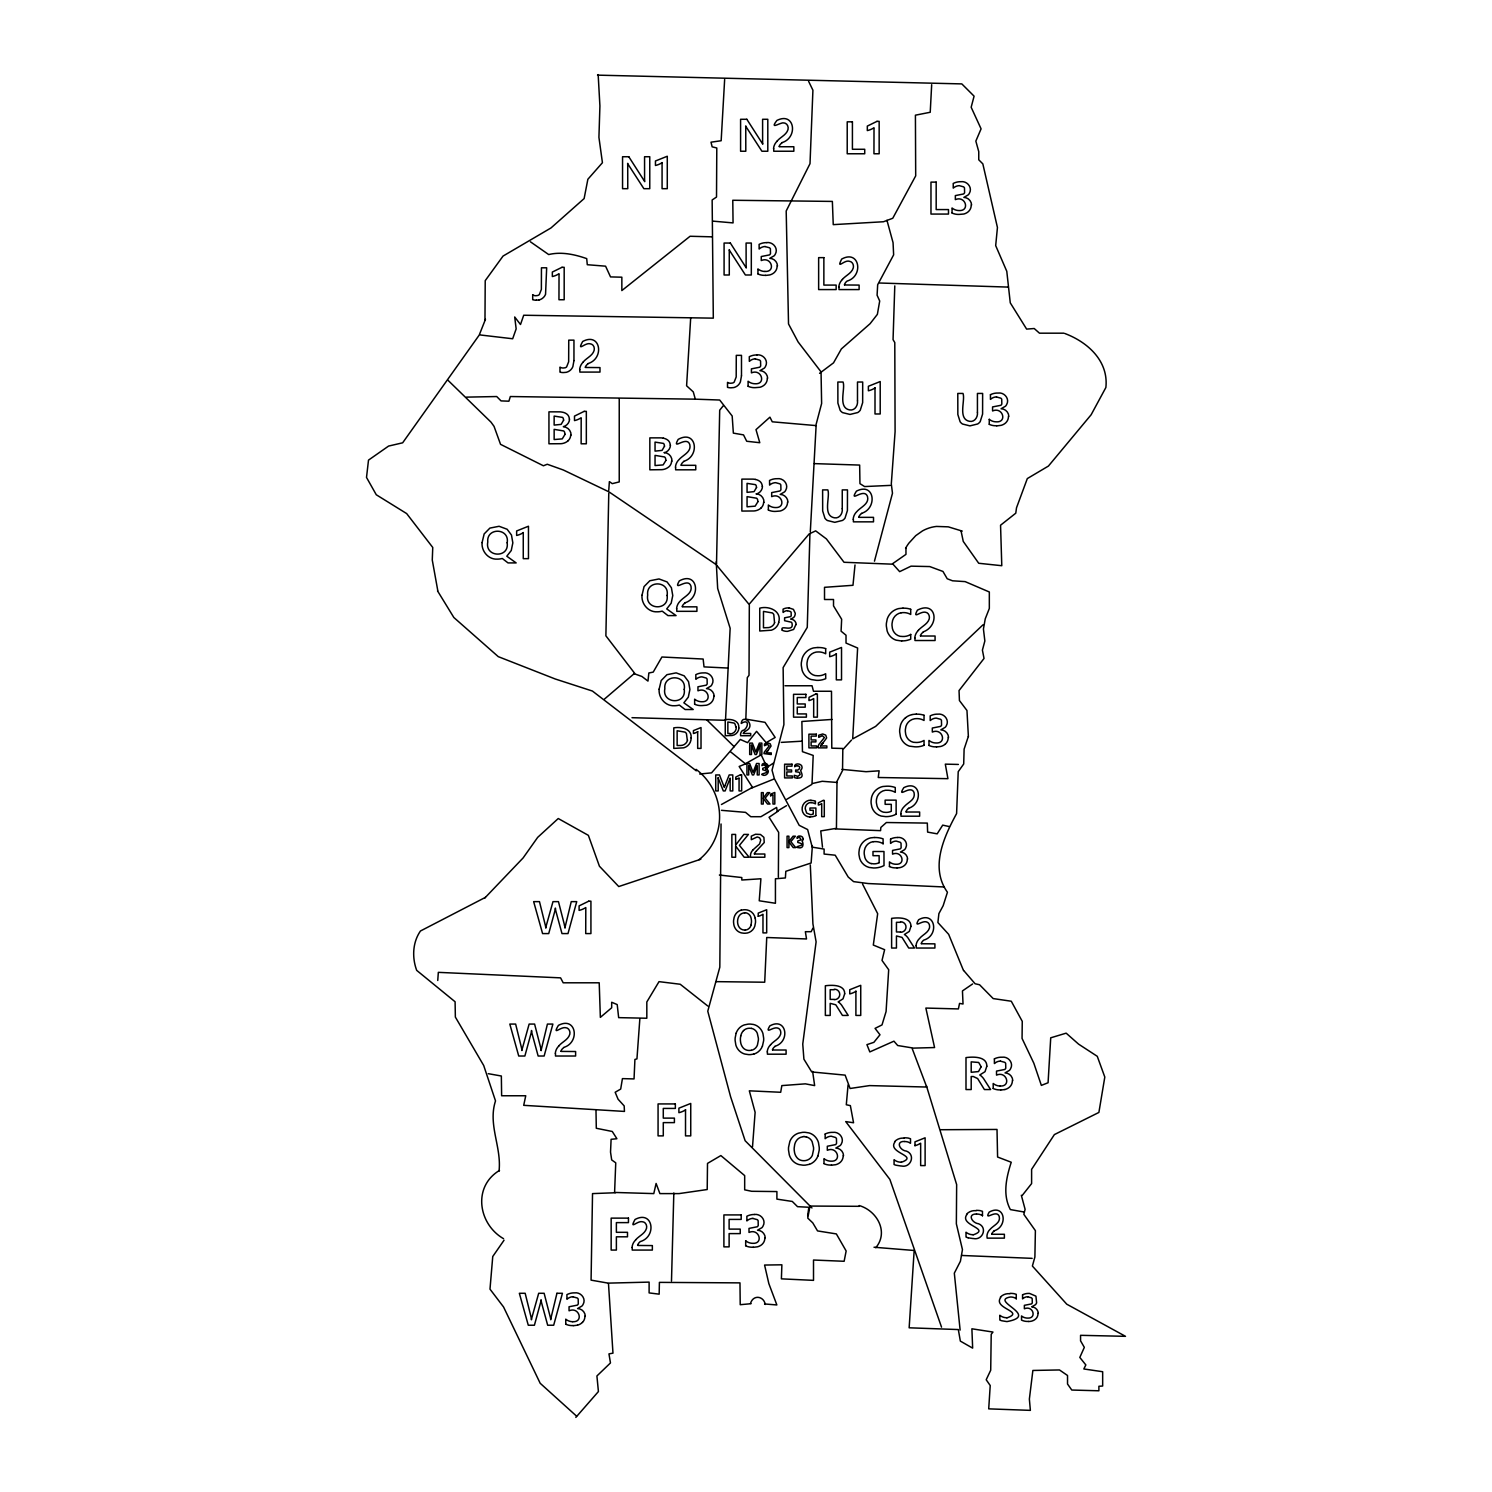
<?xml version="1.0" encoding="UTF-8"?>
<svg xmlns="http://www.w3.org/2000/svg" width="1492" height="1492" viewBox="0 0 1492 1492"><rect width="100%" height="100%" fill="white"/><g stroke="black" fill="none" stroke-linecap="round" stroke-linejoin="round"><path stroke-width="1.5" d="M749.32 605.323L749.021 675.298L747.287 677.629L745.832 719.144L765.004 722.333L775.169 737.44L766.161 742.662L756.575 731.341L747.585 742.662L740.312 739.472L711.572 772.856L699.673 774.031M484.975 320.071L485.217 280.664L503.046 256.065L550.977 227.959L584.118 198.585L587.867 179.264L602.432 162.703L598.926 137.339L599.915 105.969L598.161 74.6M778.358 877.11L778.656 832.387L769.07 817.28L778.059 811.2M721.046 823.976L719.815 967.189L707.768 1011.203L730.595 1096.713L745.123 1140.709L811.965 1207.961M608.773 493.237L605.883 635.816L634.622 673.265L604.428 699.114M716.514 563.789L719.703 410.188L723.191 405.843M738.726 727.984C739.771 720.524 730.875 718.566 725.261 719.741L725.261 735.724L732.106 735.5A8.113 8.113 0 0 0 738.932 728.003M795.926 624.533L793.632 629.456L787.608 631.34A11.171 11.171 0 0 1 782.181 630.258M671.493 1281.013L673.825 1193.022M809.932 533.558L807.265 627.367L783.132 667.577L783.897 724.627L772.035 770.189L774.329 778.619L799.208 825.337L807.638 829.552L812.245 847.158L824.106 849.079L824.106 854.058L835.203 855.196L848.221 877.035L853.592 881.623L868.139 883.544L944.343 886.975M894.79 285.905L893.055 339.635L894.79 342.545L895.088 431.673L891.302 483.949L892.477 493.237L874.461 561.178M716.216 561.757L717.671 588.482L730.148 628.263L725.504 720.3L632.011 717.689M931.679 84.69L930.225 112.273L915.417 115.182L915.696 175.869L892.757 218.261L883.469 221.749L833.245 224.639L832.368 201.42L732.777 200.264L733.057 222.905L713.027 221.152M810.305 531.861L816.105 425.873M724.646 79.468L721.158 140.733L710.994 142.188L712.15 146.831L716.794 147.988L716.514 197.056L712.15 199.965L713.307 318.15L523.711 315.241L520.503 324.529L514.703 316.975L516.157 328.893L512.67 338.759L480.443 334.991M690.665 318.15L686.6 385.794L693.276 391.892L695.309 399.166L719.703 400.024L732.18 416.007L733.355 433.128L743.52 434.881L746.709 441.259L759.782 442.714L755.996 429.64L769.928 417.163L772.259 421.807L815.807 425.574L821.626 403.511L821.048 371.862L798.108 341.948L788.522 323.95L786.191 211.006L810.007 163.672L812.916 90.21L808.552 81.202M608.773 490.327L609.37 481.618L612.261 483.65L619.236 481.916L619.236 398.868M437.753 980.486L438.331 972.355L560.582 977.857L563.193 982.799L599.206 982.799L600.362 1017.357L611.683 1007.771L611.683 1002.251L617.203 1004.582L618.658 1017.637L646.819 1018.234L646.819 1001.971L659.016 981.643L680.221 984.254L707.805 1006.037M639.844 1018.812L636.953 1058.872L634.921 1059.451L634.044 1078.921L622.425 1078.623L620.691 1089.067L615.17 1092.275L618.08 1099.231L624.178 1105.908L624.458 1111.428L523.711 1105.33L525.743 1095.762L501.629 1095.762L501.349 1076.012L488.276 1073.681M812.375 845.983L811.126 863.01L785.818 871.309L785.389 877.949L775.43 878.769L775.43 903.275L759.242 900.776L760.901 878.769L741.804 880.019L741.804 877.538L719.386 875.039M752.509 1146.863L755.12 1112.305L749.32 1090.82L780.689 1092.275L781.845 1085.598L805.363 1083.845L814.651 1085.598L812.618 1071.368M570.709 435.067L570.671 435.571A8.001 8.001 0 0 1 568.583 440.233L567.855 440.923M671.605 461.103L671.568 461.587A8.001 8.001 0 0 1 669.479 466.269L668.752 466.94A12.272 12.272 0 0 1 661.944 469.663L649.841 469.812L649.841 437.865L660.061 437.865A19.303 19.303 0 0 1 661.739 437.939L663.287 438.144M763.624 502.338L763.587 502.841A8.001 8.001 0 0 1 761.498 507.504L760.771 508.194M760.118 744.918L760.006 754.523L761.852 754.523L761.852 743.109L759.316 743.109L756.295 750.681M848.053 1085.001L846.3 1104.751L850.365 1105.628L853.555 1122.767L845.722 1121.592L889.866 1179.389L941.545 1327.171M855.009 564.964L852.976 585.293L824.517 587.326L824.517 599.504L833.524 599.504L833.524 605.901L841.656 619.255L841.078 631.172L846.02 635.219L846.02 643.071L857.62 648.013L852.697 738.894L875.636 726.399L983.06 624.775M807.676 1215.682L808.851 1207.252L797.53 1206.674L792.289 1201.452L776.903 1199.12L776.903 1191.567L751.651 1191.287L744.676 1189.833L744.676 1175.603L720.86 1155.573L707.506 1163.406L707.208 1189.534L679.047 1193.6L659.893 1193.6L656.107 1183.454L653.794 1193.6L614.592 1192.444L615.748 1162.828L611.683 1159.918L610.526 1152.085L611.105 1139.31L616.905 1138.732L612.261 1131.477L596.296 1128.269L595.998 1110.85M687.29 740.051L686.432 733.579A5.241 5.241 0 0 0 685.108 732.143L677.144 730.763L677.144 745.515L680.744 745.478A7.124 7.124 0 0 0 687.588 740.125M768.026 766.59L767.932 767.075A2.518 2.518 0 0 1 767 768.38L765.788 768.94M803.088 839.269L802.976 839.754A2.518 2.518 0 0 1 802.043 841.059C802.938 841.581 805.102 849.862 797.306 847.493C793.837 846.188 809.205 845.311 797.791 842.439L797.791 841.003L801.167 839.791L799.675 837.478A4.028 4.028 0 0 0 799.059 837.46A3.413 3.413 0 0 0 797.045 838.336C796.299 834.849 803.33 835.371 803.125 838.728M740.741 1035.896L740.424 1038.171A18.874 18.874 0 0 0 740.424 1040.595L740.629 1042.311A10.873 10.873 0 0 0 743.426 1048.167A7.964 7.964 0 0 0 748.313 1050.424L748.798 1050.443A11.227 11.227 0 0 0 750.308 1050.405L751.297 1050.275M778.675 622.406C782.144 611.123 769.014 605.528 759.745 608.177L759.745 631.004L771.401 630.202A11.004 11.004 0 0 0 778.787 622.425M760.081 744.918L759.987 745.254A5.931 5.931 0 0 1 759.782 745.981L756.407 754.523L755.101 754.523L751.726 746.056A6.733 6.733 0 0 1 751.52 745.273L751.427 744.918M774.534 622.556L773.788 614.518A5.819 5.819 0 0 0 772.334 612.932L763.475 611.403L763.475 627.796L768.828 627.572A7.385 7.385 0 0 0 774.665 622.593M750.998 925.115L751.464 922.056A16.71 16.71 0 0 0 751.409 920.079L751.129 918.307A6.77 6.77 0 0 0 745.832 912.768M736.097 1033.285L735.164 1037.966A23.816 23.816 0 0 0 735.127 1040.521L735.854 1045.034A13.857 13.857 0 0 0 738.969 1050.499A12.682 12.682 0 0 0 744.806 1054.042L748.48 1054.602A19.359 19.359 0 0 0 750.868 1054.564L753.833 1054.042M968.383 736.321L964.112 749.133L963.701 763.979L958.218 771.7L956.596 813.588C943.914 836.863 929.74 867.542 947.439 892.253L943.168 905.681L938.897 913.608L937.89 922.541L948.67 934.346L963.496 970.527M753.441 771.327L753.106 772.297A7.255 7.255 0 0 0 752.845 771.793L749.637 763.512L746.933 763.512L746.933 774.926L748.704 774.926L748.686 765.825M756.202 750.924L755.829 752.005A7.255 7.255 0 0 0 755.586 751.39L752.378 743.109L749.693 743.109L749.693 754.523L751.464 754.523L751.446 745.552M762.431 1046.153L763.624 1040.745A24.487 24.487 0 0 0 763.662 1038.152L762.953 1033.639A13.801 13.801 0 0 0 759.857 1028.193A12.626 12.626 0 0 0 753.441 1024.463L750.532 1024.09A19.862 19.862 0 0 0 748.107 1024.146L744.377 1024.892A12.775 12.775 0 0 0 739.547 1027.802A13.932 13.932 0 0 0 736.097 1033.303M817.914 1156.076L819.201 1150.239A26.371 26.371 0 0 0 819.239 1147.46L818.474 1142.592A14.864 14.864 0 0 0 814.613 1136.177A13.409 13.409 0 0 0 808.962 1132.913L805.102 1132.316A21.392 21.392 0 0 0 802.491 1132.353L798.481 1133.174A13.764 13.764 0 0 0 793.278 1136.307A14.845 14.845 0 0 0 789.846 1141.455L788.559 1147.236A25.644 25.644 0 0 0 788.503 1149.996L789.287 1154.864A14.92 14.92 0 0 0 792.644 1160.739A13.652 13.652 0 0 0 798.947 1164.562L802.901 1165.177A20.832 20.832 0 0 0 805.475 1165.121L809.391 1164.319M724.851 785.892L724.31 787.422A10.164 10.164 0 0 0 723.993 786.545L719.498 774.945L715.731 774.945L715.731 790.928L718.212 790.928L718.174 778.19A15.703 15.703 0 0 0 718.137 777.481L718.286 777.985A9.418 9.418 0 0 0 718.585 779.085L723.322 790.928L725.131 790.928L729.849 778.992A8.318 8.318 0 0 0 730.129 778.078L730.166 790.928L732.777 790.928L732.777 774.945L729.196 774.945L724.981 785.538M753.535 771.084L756.556 763.512L759.111 763.512L759.111 774.926L757.246 774.926L757.227 765.75A5.931 5.931 0 0 1 757.022 766.384L753.647 774.926L752.36 774.926L748.984 766.459A6.733 6.733 0 0 1 748.76 765.676L748.686 765.321M812.916 928.211L811.163 931.698L805.363 931.698L806.519 938.953L766.739 937.498L764.706 982.221L716.216 981.643M485.478 319.307L479.193 335.122L402.654 442.807L388.591 446.071L368.505 460.114L366.51 477.44L376.282 494.766L406.663 513.584L432.755 547.471L432.27 560.022L437.79 590.645M875.767 1247.722C889.045 1232 876.942 1210.646 859.206 1205.555M894.958 1141.958C886.752 1153.167 919.874 1155.759 901.187 1162.343M966.909 1214.488C958.666 1225.641 991.863 1228.401 973.138 1234.872M1000.703 1297.518C992.46 1308.671 1025.657 1311.431 1006.932 1317.902M750.513 1303.448C753.068 1294.534 763.606 1295.765 765.321 1304.456M905.569 548.291L905.793 547.9A46.998 46.998 0 0 1 908.87 543.163L915.734 535.665L922.56 530.854A36.74 36.74 0 0 1 936.454 526.434L948.278 526.844L962.265 531.115M504.054 1240.206L492.752 1256.506L489.991 1289.144L503.55 1306.973L540.179 1383.271L576.583 1416.15M763.55 797.605L767.392 792.625L769.667 792.625L765.172 798.108L770.003 804.039L767.541 804.039L763.475 798.724M789.231 841.171L793.073 836.191L795.348 836.191L790.853 841.674L795.684 847.605L793.222 847.605L789.175 842.309M1022.262 1195.39L1031.606 1183.585L1031.606 1169.355L1054.378 1134.591L1098.895 1112.435L1104.807 1077.056L1097.273 1056.317L1078.567 1044.12L1066.165 1033.154L1050.722 1037.817L1048.074 1082.744L1041.36 1085.393L1033.844 1063.236L1022.057 1038.432L1022.262 1021.349L1011.278 1001.225L993.187 998.577L979.573 984.757L975.097 983.75L963.701 970.527M575.837 1417.4L598.423 1391.551L596.912 1375.978L610.47 1362.942L608.96 1353.897L612.97 1353.151L608.456 1283.12L649.113 1282.113L649.113 1292.911L659.166 1294.161L659.408 1282.374L739.976 1282.878L740.218 1304.698L751.017 1303.71M851.522 740.051L842.812 749.637L842.532 770.543L837.012 781.286L836.434 828.321L820.749 830.932L822.502 847.195M699.058 859.69C728.376 836.397 725.336 791.245 696.055 769.35M777.108 141.05C780.502 137.059 786.396 134.933 788 129.599C788.895 126.093 786.657 122.605 782.871 122.848C777.854 123.743 770.021 129.468 776.903 120.442C794.863 111.359 798.313 137.786 781.976 142.617M583.241 361.903C586.654 357.875 592.66 355.749 594.17 350.303C594.767 346.965 593.331 344.111 589.844 343.738C584.715 342.619 576.714 352.466 582.663 341.5C600.661 331.784 604.764 358.639 587.979 363.582M842.383 279.396C845.796 275.367 851.783 273.241 853.312 267.814C854.002 264.867 852.342 261.548 849.377 261.286C844.174 259.515 836.005 270.425 841.674 259.086C859.616 249.127 864.054 276.151 847.12 281.074A7.535 7.535 0 0 0 844.36 284.86M484.713 898.109L523.114 857.937L537.679 837.366L558.25 818.53L588.37 835.352L599.43 866.218L618.751 886.546L700.83 859.206M918.345 630.333C921.72 626.379 927.52 624.253 929.218 619.012C930.001 615.972 928.416 612.597 925.6 612.279C920.452 610.899 912.209 619.982 917.393 610.172C936.472 600.157 940.109 625.707 923.212 631.899M558.866 1045.836C562.279 1041.808 568.284 1039.682 569.795 1034.236C570.559 1031.103 568.545 1027.634 565.337 1027.652C560.209 1026.944 552.133 1035.989 558.418 1025.377C576.285 1015.847 580.388 1042.516 563.734 1047.403M752.882 849.955L759.577 843.95L760.733 840.033L759.577 837.777L757.209 836.956L751.315 839.698L751.315 836.154L755.512 834.252L760.454 834.476L763.885 837.329L764.24 842.514L756.351 851.074M770.543 1044.736C773.714 1041.006 779.178 1039.047 780.67 1034.087C781.23 1030.804 779.868 1028.286 777.052 1027.913C772.259 1027.167 764.781 1034.646 769.779 1025.937C786.377 1016.518 790.835 1041.621 774.945 1046.284M635.611 1239.889C639.024 1235.861 645.01 1233.735 646.54 1228.289C647.286 1225.137 645.346 1221.724 642.082 1221.706C636.972 1220.773 629.102 1230.359 635.033 1219.486C653.03 1209.77 657.151 1236.644 640.348 1241.568A7.535 7.535 0 0 0 637.588 1245.335M945.35 744.004L945.723 743.669A8.393 8.393 0 0 0 948.073 738.988L948.129 738.484A10.556 10.556 0 0 0 948.166 737.44M582.458 1322.397L582.085 1322.733A11.059 11.059 0 0 1 577.441 1325.176M683.746 461.308C700.382 456.403 696.596 429.155 678.189 439.375C671.213 451.684 687.029 434.657 689.863 444.877C691.374 452.132 682.87 455.079 679.009 459.629A11.675 11.675 0 0 0 675.428 467.276M684.903 602.824C701.501 597.919 697.827 570.671 679.345 580.892C672.314 593.182 688.409 576.08 691.038 586.524C692.381 593.741 684.007 596.613 680.165 601.145A11.675 11.675 0 0 0 676.585 608.811M861.499 513.341C877.669 508.623 874.853 481.748 856.445 491.129C848.407 504.091 864.297 486.821 867.523 496.65C869.388 504.016 860.66 507.093 856.762 511.663A11.675 11.675 0 0 0 853.182 519.328M744.695 731.453C757.712 726.436 742.55 712.355 741.226 723.433C750.774 717.559 747.623 729.98 742.382 730.558A5.837 5.837 0 0 0 740.536 734.456L740.629 735.724L750.7 735.724L750.7 733.467L743.482 733.467M766.963 751.483L768.026 750.607M821.7 744.228L822.987 743.184M908.497 808.291C923.417 803.89 921.03 778.973 903.798 787.664C896.263 799.731 911.09 783.654 914.092 792.793C915.584 799.992 908.124 802.062 904.096 806.743A10.836 10.836 0 0 0 900.776 813.849M994.082 1230.825C1008.35 1226.592 1005.067 1203.205 989.215 1212.101C983.433 1222.041 996.581 1208.539 999.248 1216.539C1000.815 1222.936 993.691 1225.156 990.035 1229.389A10.015 10.015 0 0 0 986.958 1235.954L987.144 1238.136L1004.377 1238.136L1004.377 1234.276L992.012 1234.276M499.522 1170.418C472.442 1186.606 478.186 1224.037 503.55 1238.696M822.502 743.557L826.643 737.925L825.729 735.108L822.763 733.971L818.735 735.22L818.735 737.346L822.279 735.705L824.405 737.533L819.723 743.445A4.998 4.998 0 0 0 818.138 746.783M767.783 750.793L771.066 746.056L770.189 743.781L767.653 742.941L764.519 743.948L764.482 745.739L767.429 744.377L769.201 745.907L765.359 750.793A4.178 4.178 0 0 0 763.979 753.609L771.252 754.523L771.252 752.9L766.086 752.863A2.686 2.686 0 0 1 767 751.539M819.593 373.317L833.524 362.854L841.376 348.923L870.116 323.671L877.371 314.364L879.702 301.011L877.091 295.211L877.669 284.748L893.633 254.852L893.055 242.655L886.957 220.294M972.616 983.955L962.452 990.93L963.03 1004.004L959.543 1003.407L958.386 1008.928L925.861 1008.07L934.57 1047.552L912.806 1048.13M773.136 763.289L767.037 767.354L761.218 754.859L744.676 764.146M786.769 799.283L811.741 784.475M786.489 805.68L777.201 811.2L776.623 807.414L760.939 816.702L750.774 816.702L745.552 812.357L721.438 810.324M721.438 804.505L752.509 787.384L739.155 766.478L745.552 763.867L730.744 751.949M485.478 897.345L420.464 930.989C412.538 942.366 411.941 957.622 416.697 970.378L455.097 1001.766L455.358 1017.078L483.706 1065.512L495.512 1100.909C487.697 1124.856 501.816 1147.068 499.018 1171.183M751.054 788.261L773.415 779.253M741.226 910.195L743.557 909.784A15.274 15.274 0 0 1 745.422 909.747L747.119 909.933A10.332 10.332 0 0 1 755.194 918.195M1004.918 1089.533L1000.722 1090.037M577.46 1325.194L573.264 1325.698M539.06 299.911L536.299 300.209M912.06 714.537L916.312 714.071M901.131 612.802L902.324 612.653A14.137 14.137 0 0 1 910.717 614.462L910.698 609.37M873.268 841.73L874.983 841.619A14.995 14.995 0 0 1 883.152 843.726M832.07 719.442L801.875 721.475L802.454 751.67L813.196 755.437L812.04 783.598L822.204 781.286L837.012 782.442M781.267 742.382L801.596 741.207M897.046 867.99L899.825 867.654A10.351 10.351 0 0 0 904.674 865.267A7.945 7.945 0 0 0 907.248 860.101A9.81 9.81 0 0 0 907.267 859.131M1028.529 1321.558L1030.618 1321.334A9.754 9.754 0 0 0 1035.579 1319.059A7.329 7.329 0 0 0 1037.947 1314.265A9.045 9.045 0 0 0 1037.966 1313.37M890.146 485.404L864.595 486.56L859.952 483.65L859.653 465.075L814.371 463.62M615.469 1192.742L592.529 1193.6L591.074 1280.136L607.617 1283.045M744.62 912.955C735.5 912.936 735.108 929.385 744.079 930.02A8.635 8.635 0 0 0 745.254 929.982M902.996 608.102L898.725 608.568A15.722 15.722 0 0 0 892.272 611.701A16.766 16.766 0 0 0 891.06 612.802A15.498 15.498 0 0 0 887.218 619.031L886.397 623.283A23.387 23.387 0 0 0 886.341 626.025L887.125 630.836A14.528 14.528 0 0 0 890.519 636.636A13.726 13.726 0 0 0 896.133 640.161L901.69 641M817.952 647.453L813.681 647.901A15.722 15.722 0 0 0 807.228 651.034A16.766 16.766 0 0 0 806.016 652.153A15.498 15.498 0 0 0 802.192 658.364L801.353 662.635A23.387 23.387 0 0 0 801.297 665.376L802.099 670.188A14.528 14.528 0 0 0 805.475 675.969A13.726 13.726 0 0 0 811.088 679.513L816.665 680.352A20.534 20.534 0 0 0 825.729 678.655L825.673 673.713A14.435 14.435 0 0 1 817.858 675.783L814.986 675.54A10.276 10.276 0 0 1 807.414 667.894L806.986 664.872A18.389 18.389 0 0 1 807.023 662.858L807.582 659.762A10.91 10.91 0 0 1 816.087 652.097L817.299 652.004A14.137 14.137 0 0 1 825.691 653.794L825.673 648.722M874.76 837.441L870.675 837.87A15.144 15.144 0 0 0 862.842 842.402A14.584 14.584 0 0 0 859.355 849.06L858.944 852.268A20.869 20.869 0 0 0 858.982 854.748L859.69 858.478A13.521 13.521 0 0 0 869.071 867.43L873.641 867.99A22.007 22.007 0 0 0 884.01 865.584L883.973 851.503L872.988 851.503L872.988 855.681L879.142 855.681L879.142 862.637M466.492 397.133L496.705 396.536L501.051 400.9L508.903 401.199L510.339 396.536L695.309 399.166M764.948 271.432C776.176 272.215 771.476 256.083 761.256 260.559L761.256 256.531L769.555 254.89A4.028 4.028 0 0 0 770.487 253.621L770.394 248.847A3.637 3.637 0 0 0 769.518 247.784L765.172 246.59M765.452 275.46L769.648 274.957A11.059 11.059 0 0 0 774.311 272.514L774.646 272.141A8.393 8.393 0 0 0 776.996 267.46L777.052 266.956A10.556 10.556 0 0 0 777.108 265.912M996.787 425.873L1000.983 425.369A11.059 11.059 0 0 0 1005.645 422.926L1005.981 422.553A8.393 8.393 0 0 0 1008.331 417.872L1008.387 417.368A10.556 10.556 0 0 0 1008.443 416.324M936.51 746.97L940.706 746.466A11.059 11.059 0 0 0 945.368 744.023M797.455 778.097C806.65 778.376 799.022 770.003 800.98 769.872A3.003 3.003 0 0 0 801.875 768.492L802.006 767.895A4.551 4.551 0 0 0 802.043 767.261C802.304 763.251 793.893 762.58 794.732 766.757A4.103 4.103 0 0 1 797.157 765.694M1000.218 1086.008C1011.445 1086.773 1006.746 1070.641 996.525 1075.117L996.525 1071.088L1004.825 1069.466A4.028 4.028 0 0 0 1005.776 1068.179L1005.664 1063.404A3.637 3.637 0 0 0 1004.787 1062.341L1000.461 1061.148M831.51 1165.196L835.707 1164.692A11.059 11.059 0 0 0 840.369 1162.249L840.705 1161.876A8.393 8.393 0 0 0 843.055 1157.195L843.111 1156.692A10.556 10.556 0 0 0 843.167 1155.647M753.199 1247.331L757.395 1246.827A11.059 11.059 0 0 0 762.058 1244.403L762.393 1244.03A8.393 8.393 0 0 0 764.743 1239.348L764.799 1238.845A10.556 10.556 0 0 0 764.855 1237.801M572.742 1321.688C583.969 1322.453 579.269 1306.321 569.049 1310.797L569.049 1306.768L577.348 1305.127A4.028 4.028 0 0 0 578.299 1303.859L578.187 1299.084A3.637 3.637 0 0 0 577.311 1298.021L572.984 1296.828M904.525 1141.455C895.424 1141.063 899.676 1150.463 906.427 1151.115C915.846 1154.64 910.922 1168.161 901.373 1165.998A11.638 11.638 0 0 1 900.814 1165.979L896.207 1165.252A9.027 9.027 0 0 1 894.062 1164.487L894.081 1159.713A10.612 10.612 0 0 0 901.168 1162.175M976.495 1213.984C966.965 1213.966 972.075 1223.067 978.547 1223.757C987.835 1227.394 982.724 1240.691 973.325 1238.528A11.638 11.638 0 0 1 972.765 1238.509L968.271 1237.838M940.967 1129.724L997.01 1129.444L997.588 1157.027L1011.24 1162.249C1006.354 1177.505 1002.4 1194.607 1010.364 1209.583L1023.437 1211.896M779.402 146.738L793.837 146.738L793.837 151.233L773.733 151.233L773.733 148.734M1063.983 333.182L1039.476 333.182L1034.217 328.52L1026.627 329.098L1010.271 302.839L1006.783 271.302L995.686 245.62L997.439 227.511L982.836 163.878L978.752 159.793L978.752 151.624L975.843 141.106L981.083 128.853L971.161 107.256L974.089 96.159L961.818 83.906L597.527 75.141M681.322 465.317L695.757 465.317L695.757 469.812L675.634 469.812L675.634 467.294M859.075 517.351L873.51 517.351L873.51 521.846L853.387 521.846L853.387 519.347M682.478 606.834L696.913 606.834L696.913 611.328L676.79 611.328L676.79 608.811M920.639 636.021L935.074 636.021L935.074 640.516L914.969 640.516L914.969 638.017M785.034 685.76L812.04 685.76L813.494 691.262L831.492 691.262L831.79 748.182L842.812 748.48M729.98 733.467L727.854 733.467L727.854 721.997L734.064 723.06A4.084 4.084 0 0 1 735.09 724.179L735.873 726.902M820.675 745.944L826.848 745.944L826.848 747.865L818.231 747.865L818.231 746.783M906.241 812.021L919.632 812.021L919.632 816.199L900.963 816.199L900.963 813.849M735.649 846.001L735.593 857.229L731.863 857.229L731.863 834.42L735.593 834.42L735.649 845.143A5.39 5.39 0 0 1 736.19 844.36L743.893 834.42L748.424 834.42L739.435 845.367L749.115 857.229L744.172 857.229L736.041 846.579M754.523 854.021L764.837 854.021L764.837 857.229L750.457 857.229L750.457 855.438A8.337 8.337 0 0 1 752.919 850.011M900.534 922.317L896.45 922.317L896.45 931.978L900.497 931.978M834.27 989.718L830.186 989.718L830.186 999.398L834.233 999.398M772.688 1050.014L786.097 1050.014L786.097 1054.191L767.41 1054.191L767.41 1051.86M541.186 1050.499A18.725 18.725 0 0 1 541.764 1047.571L547.415 1024.072L552.879 1024.072L544.132 1056.019L538.146 1056.019L532.066 1033.676A15.48 15.48 0 0 1 531.6 1030.543L531.506 1030.543A15.256 15.256 0 0 1 530.984 1033.62L524.867 1056.019L518.731 1056.019L509.816 1024.072L515.635 1024.072L521.417 1047.459A17.102 17.102 0 0 1 521.864 1050.536L521.864 1050.536A18.911 18.911 0 0 1 522.629 1047.477L529.138 1024.072L534.602 1024.072L540.663 1047.645A18.892 18.892 0 0 1 541.111 1050.499L541.223 1050.499M859.206 1206.319L810.007 1206.058L807.75 1218.106L812.767 1222.88L817.541 1230.919L836.359 1233.921L846.15 1250.986L844.136 1261.281L813.513 1260.031L813.513 1280.36L781.398 1278.849L781.883 1264.806L764.575 1265.048L768.846 1283.624L776.866 1304.959L764.575 1303.952M766.795 242.562C772.987 241.76 778.675 248.437 775.262 254.237A6.807 6.807 0 0 1 774.143 255.803L769.779 258.321A7.982 7.982 0 0 1 777.5 265.893M756.966 354.891C763.158 354.07 768.846 360.766 765.433 366.566A6.807 6.807 0 0 1 764.314 368.132L759.95 370.65A7.982 7.982 0 0 1 767.671 378.222M897.699 837.441C903.164 836.77 908.442 842.365 905.812 847.736A6.378 6.378 0 0 1 904.506 849.731L900.459 852.081A7.404 7.404 0 0 1 907.64 859.112M754.542 1214.451C760.733 1213.63 766.422 1220.307 763.009 1226.107A6.807 6.807 0 0 1 761.89 1227.692L757.526 1230.21A7.982 7.982 0 0 1 765.247 1237.782M958.386 764.445L945.313 764.146L947.924 778.675L878.247 777.5L879.124 770.823L866.05 771.7L841.954 769.387M711.87 236.836L690.087 236.258L621.847 290.567L621.847 277.195L610.526 276.915L605.584 266.173L587.288 264.718L586.71 258.62C574.662 254.405 561.29 251.495 548.683 254.554L530.387 241.779M755.362 358.919L759.689 360.113A3.637 3.637 0 0 1 760.566 361.176L760.678 365.95A4.028 4.028 0 0 1 759.726 367.219L751.427 368.86L751.427 372.869C761.647 368.412 766.366 384.507 755.12 383.761A11.097 11.097 0 0 1 748.107 381.262L748.107 386.092M996.507 396.984L1000.834 398.178A3.637 3.637 0 0 1 1001.729 399.241L1001.822 404.015A4.028 4.028 0 0 1 1000.871 405.302L992.572 406.924L992.572 410.953C1002.811 406.477 1007.51 422.609 996.264 421.844A11.097 11.097 0 0 1 989.271 419.345M787.403 610.713L790.499 611.571A2.611 2.611 0 0 1 791.133 612.335L791.208 615.748A2.872 2.872 0 0 1 790.518 616.644L784.606 617.819L784.606 620.691L791.375 622.22A3.059 3.059 0 0 1 792.01 623.283C794.21 632.981 779.57 624.066 782.237 630.128M752.919 1218.46L757.265 1219.654A3.637 3.637 0 0 1 758.141 1220.717L758.234 1225.492A4.028 4.028 0 0 1 757.302 1226.76L749.003 1228.401L749.003 1232.429C759.223 1227.953 763.923 1244.086 752.695 1243.321A11.097 11.097 0 0 1 745.683 1240.803M1027.746 1296.809L1031.457 1297.835A3.133 3.133 0 0 1 1032.203 1298.749L1032.296 1302.833A3.45 3.45 0 0 1 1031.494 1303.933L1024.37 1305.332L1024.37 1308.782C1033.154 1304.941 1037.145 1318.76 1027.54 1318.107A9.511 9.511 0 0 1 1021.535 1315.963L1021.535 1320.103A13.409 13.409 0 0 0 1028.51 1321.39M879.702 283.014L1007.753 287.079M835.278 828.899L880.56 830.652L880.858 827.445L886.379 822.521L927.315 823.099L927.614 832.107L937.181 833.841L942.702 825.132L949.378 826.587M892.645 564.181L844.024 562.279L826.4 538.91L815.676 530.872L809.168 533.931L749.059 604.391L716.123 564.573L608.904 491.819L563.342 469.999L547.266 464.254L543.424 465.784L500.547 444.336L494.038 426.339L490.98 422.124L448.085 380.385M961.575 1255.462L1032.147 1258.353M788.932 607.859L793.427 609.37L795.255 613.268A7.591 7.591 0 0 1 795.18 614.331L794.807 615.767A4.924 4.924 0 0 1 793.464 617.632L790.685 619.105A5.688 5.688 0 0 1 796.206 624.514M727.835 668.043L704.019 666.887L703.142 659.035L661.926 657.002L653.216 672.109L648.852 672.985L647.976 681.098L641.877 676.454L633.746 673.563M874.014 1247.237L914.167 1250.483L909.15 1327.805L958.33 1329.558L960.344 1341.103L972.653 1348.134L971.889 1328.794L992.982 1332.058L991.21 1334.314L990.707 1370.216L986.193 1379.746L990.222 1385.527L988.711 1408.858L1030.375 1410.369L1029.368 1399.086L1032.874 1370.458L1059.488 1369.954L1067.526 1375.493L1067.526 1384.016L1071.778 1390.04L1098.895 1390.786L1098.895 1386.273L1102.663 1386.031L1102.663 1371.726L1083.826 1368.966L1085.84 1364.938L1079.816 1357.422L1084.33 1347.369L1080.562 1340.842L1080.562 1335.321L1125.49 1336.328L1066.761 1304.194L1032.389 1266.055L1034.889 1257.01L1035.392 1230.658L1023.848 1214.357L1025.097 1209.322L1021.33 1195.278M765.788 768.977C771.476 770.021 766.347 777.593 762.095 774.74C759.26 773.434 774.068 772.725 762.748 769.76L762.748 768.324L766.123 767.112L764.631 764.799A4.028 4.028 0 0 0 763.997 764.781M805.083 1136.829L806.594 1137.091M751.464 1028.436L750.513 1028.305A11.004 11.004 0 0 0 749.003 1028.268L748.499 1028.305A8.131 8.131 0 0 0 743.557 1030.58M755.306 479.398L753.758 479.174A19.303 19.303 0 0 0 752.08 479.118L741.86 479.118L741.86 511.066L753.982 510.973A12.272 12.272 0 0 0 760.827 508.25M871.253 863.532L873.305 863.812A11.582 11.582 0 0 0 879.161 862.712M1064.878 333.518C1087.78 342.134 1108.743 361.064 1105.87 387.51L1091.137 414.757L1048.428 466.064L1027.317 478.578L1016.518 507.784L1015.772 513.192L1000.554 525.221L1001.785 565.71L978.715 563.267L963.254 541.409L961.034 530.854M696.298 770.842L592.399 691.038L555.248 678.991L498.272 656.648L453.848 617.502L437.529 590.888M706.928 720.021L734.213 746.727M862.562 884.066L877.669 913.701L873.305 945.051L884.625 949.695L882.014 960.438L888.691 969.725L886.08 1011.539L882.014 1024.911L875.058 1028.38L879.982 1034.777L873.883 1042.33L866.927 1044.642L869.817 1051.916L893.932 1041.174L897.699 1045.519L911.929 1047.85L926.737 1087.034L869.538 1085.598L850.086 1088.489L845.143 1075.135L811.741 1071.946L803.908 1059.171L802.752 1044.064L816.105 941.862L812.916 923.846L810.305 864.912M926.439 1085.878L956.652 1184.611L956.353 1223.813L962.452 1249.643L960.419 1261.262L954.32 1273.161L960.121 1330.081M564.517 925.208L558.456 901.634L552.991 901.634L546.445 925.021A18.911 18.911 0 0 0 545.792 928.099L545.811 928.099A17.102 17.102 0 0 0 545.27 925.021L539.47 901.634L533.651 901.634L542.584 933.582L548.72 933.582L554.819 911.202A15.256 15.256 0 0 0 555.341 908.124L555.434 908.124A15.48 15.48 0 0 0 555.901 911.239L561.98 933.582L567.986 933.582L576.733 901.634L571.25 901.634L565.58 925.115A18.725 18.725 0 0 0 565.039 928.061L564.983 928.061A18.892 18.892 0 0 0 564.517 925.208M755.25 918.195L755.512 920.564A18.837 18.837 0 0 1 755.493 922.56L754.784 926.178A10.239 10.239 0 0 1 747.436 932.985L745.683 933.19A14.883 14.883 0 0 1 743.837 933.227L741.561 932.929A9.847 9.847 0 0 1 736.526 930.057A10.892 10.892 0 0 1 733.859 924.76L733.56 922.392A18.314 18.314 0 0 1 733.598 920.415L734.139 917.375A10.388 10.388 0 0 1 741.188 910.101M968.383 736.526L966.965 710.509L959.431 700.55L959.039 690.572L984.03 658.457L982.407 650.12L984.851 640.982L983.433 628.99L985.261 618.807L989.327 608.456L989.327 591.988L965.138 581.619L952.53 580.798L947.233 578.765L942.963 571.455L929.758 566.568L911.053 566.158L899.657 571.641L892.552 563.715L905.961 554.371L905.961 547.862M762.207 486.373L762.207 485.982A6.266 6.266 0 0 0 760.137 481.636A9.94 9.94 0 0 0 755.306 479.454M670.188 445.12L670.188 444.728A6.266 6.266 0 0 0 668.118 440.401A9.94 9.94 0 0 0 663.287 438.2M569.291 419.103L569.291 418.711A6.266 6.266 0 0 0 567.221 414.366A9.94 9.94 0 0 0 562.391 412.184L560.843 411.923A19.303 19.303 0 0 0 559.164 411.848L548.944 411.848L548.944 443.795L561.048 443.702A12.272 12.272 0 0 0 567.911 440.979M768.063 766.049C768.268 762.748 761.405 762.095 761.983 765.638A3.413 3.413 0 0 1 763.997 764.743M1022.561 1294.925L1022.561 1298.861A8.206 8.206 0 0 1 1027.746 1296.716M1016.257 1298.842L1016.257 1294.329L1014.094 1293.676A24.021 24.021 0 0 0 1009.972 1293.378M994.399 1058.966L994.399 1063.535A9.567 9.567 0 0 1 1000.442 1061.054M993.206 1088.321L993.206 1083.49A11.097 11.097 0 0 0 1000.218 1086.045M990.446 394.802L990.446 399.371A9.567 9.567 0 0 1 996.507 396.891M989.271 419.327L989.271 424.157M982.463 1215.812L982.463 1211.317L980.3 1210.646A24.021 24.021 0 0 0 976.178 1210.366M952.045 212.834L952.045 208.003A11.097 11.097 0 0 0 959.039 210.559C970.266 211.23 965.585 195.191 955.346 199.63L955.346 195.601L963.646 193.96A4.028 4.028 0 0 0 964.597 192.692L964.485 187.917A3.637 3.637 0 0 0 963.608 186.854L959.281 185.661A9.567 9.567 0 0 0 953.257 188.104L953.22 183.46A15.741 15.741 0 0 1 960.885 181.707C967.077 180.737 972.784 187.563 969.371 193.307A6.807 6.807 0 0 1 968.233 194.874L963.869 197.41A7.982 7.982 0 0 1 971.609 204.982M928.994 745.273L928.994 740.442A11.097 11.097 0 0 0 936.006 742.997C947.233 743.669 942.534 727.63 932.313 732.068L932.313 728.04L940.613 726.399A4.028 4.028 0 0 0 941.564 725.131L941.452 720.356A3.637 3.637 0 0 0 940.575 719.293L936.249 718.1A9.567 9.567 0 0 0 930.225 720.543L930.187 715.899A15.741 15.741 0 0 1 937.853 714.146C944.044 713.176 949.733 720.002 946.32 725.746A6.807 6.807 0 0 1 945.201 727.313L940.837 729.849A7.982 7.982 0 0 1 948.558 737.421M924.033 715.358L924.033 720.468A14.137 14.137 0 0 0 915.659 718.659L914.465 718.79A10.91 10.91 0 0 0 905.924 726.38L905.383 729.495A18.389 18.389 0 0 0 905.346 731.509L905.756 734.53A10.276 10.276 0 0 0 913.309 742.27L916.219 742.475A14.435 14.435 0 0 0 924.07 740.424L924.033 745.142M921.515 943.746L934.906 943.858L934.906 948.035L916.237 948.035L916.237 945.686M914.969 1145.707L914.969 1141.846L925.115 1137.799L925.115 1165.588L920.657 1165.588L920.657 1143.189A17.494 17.494 0 0 1 914.969 1145.651M910.698 634.38L910.698 639.173A20.534 20.534 0 0 1 901.709 640.87M896.133 814.184L896.133 800.141L885.129 800.141L885.129 804.319L891.284 804.319L891.284 811.275A11.582 11.582 0 0 1 885.465 812.375L883.395 812.17A9.008 9.008 0 0 1 877.035 806.034L876.382 802.733A18.109 18.109 0 0 1 876.363 800.868L876.531 799.115A10.481 10.481 0 0 1 885.39 790.256L887.125 790.256A14.995 14.995 0 0 1 895.293 792.364L895.237 787.496A22.399 22.399 0 0 0 886.901 786.191L882.835 786.508A15.144 15.144 0 0 0 874.983 791.04A14.584 14.584 0 0 0 871.496 797.698L871.086 800.906A20.869 20.869 0 0 0 871.142 803.386L871.85 807.116A13.521 13.521 0 0 0 881.212 816.068L885.8 816.628A22.007 22.007 0 0 0 896.151 814.24M890.556 839.138L890.556 843.39A8.877 8.877 0 0 1 896.188 841.078L900.217 842.29A3.394 3.394 0 0 1 901.037 843.278L901.131 847.698A3.749 3.749 0 0 1 900.254 848.892L892.552 850.403L892.552 854.151C902.045 849.992 906.409 864.968 895.965 864.26A10.313 10.313 0 0 1 889.456 861.928L889.474 866.404M883.096 843.819L883.096 838.858A22.399 22.399 0 0 0 874.76 837.553M875.002 387.845L875.002 413.974L880.205 413.974L880.205 381.542L868.381 386.279L868.381 390.773A20.403 20.403 0 0 0 875.058 387.939M855.904 991.173L855.904 1015.437L860.735 1015.437L860.735 985.335L849.75 989.718L849.75 993.896A18.948 18.948 0 0 0 855.96 991.266M844.677 284.972L859.112 285.084L859.112 289.579L839.008 289.579L839.008 287.079M836.322 653.738L836.322 679.867L841.525 679.867L841.525 647.453L829.683 652.172L829.683 656.685A20.403 20.403 0 0 0 836.378 653.832M825.169 1134.125L825.169 1138.694A9.567 9.567 0 0 1 831.231 1136.214L835.557 1137.501A3.637 3.637 0 0 1 836.452 1138.564L836.546 1143.338A4.028 4.028 0 0 1 835.595 1144.625L827.314 1146.248L827.314 1150.276C837.534 1145.8 842.234 1161.932 830.988 1161.168A11.097 11.097 0 0 1 823.994 1158.669L823.994 1163.48M815.882 815.565L815.882 808.011L809.97 808.011L809.97 810.268L813.271 810.268L813.271 813.998A6.248 6.248 0 0 1 810.436 814.613L806.631 813.065L805.232 808.739A5.987 5.987 0 0 1 811.033 802.435M788.914 841.563L788.914 836.191L787.067 836.191L787.067 847.605L788.914 847.605L788.914 841.992M770.599 795.758L770.599 794.154L774.814 792.457L774.814 804.039L772.968 804.039L772.968 794.714A7.292 7.292 0 0 1 770.599 795.74M768.361 509.835L768.361 505.005A11.097 11.097 0 0 0 775.374 507.56C786.601 508.231 781.901 492.192 771.681 496.631L771.681 492.602L779.98 490.961A4.028 4.028 0 0 0 780.931 489.693L780.82 484.919A3.637 3.637 0 0 0 779.943 483.856L775.616 482.662A9.567 9.567 0 0 0 769.592 485.087L769.555 480.461A15.741 15.741 0 0 1 777.22 478.708C783.412 477.72 789.1 484.564 785.687 490.308A6.807 6.807 0 0 1 784.568 491.875L780.204 494.393A7.982 7.982 0 0 1 787.944 501.983M763.233 797.996L763.233 792.625L761.386 792.625L761.386 804.039L763.233 804.039L763.233 798.425M758.234 916.33L758.234 913.123L766.683 909.728L766.683 932.892L762.971 932.892L762.971 914.242A14.566 14.566 0 0 1 758.234 916.293M757.936 273.763L757.936 268.933A11.097 11.097 0 0 0 764.948 271.469M756.295 493.908L756.295 494.001A8.113 8.113 0 0 0 762.487 486.392M745.683 1240.803L745.683 1245.633M697.678 731.621L697.678 748.406L701.016 748.406L701.016 727.555L693.426 730.614L693.426 733.505A13.111 13.111 0 0 0 697.715 731.677M694.638 704.019L694.638 699.188A11.097 11.097 0 0 0 701.632 701.744C712.878 702.434 708.178 686.376 697.958 690.815L697.958 686.786L706.238 685.164A4.028 4.028 0 0 0 707.189 683.877L707.096 679.102A3.637 3.637 0 0 0 706.22 678.039L701.874 676.846A9.567 9.567 0 0 0 695.869 679.289L695.813 674.664A15.741 15.741 0 0 1 703.497 672.911C709.67 671.922 715.377 678.748 711.964 684.511A6.807 6.807 0 0 1 710.845 686.078L706.462 688.595A7.982 7.982 0 0 1 714.202 696.167M685.518 1109.75L685.518 1135.878L690.74 1135.878L690.74 1103.446L678.897 1108.183L678.897 1112.678A20.403 20.403 0 0 0 685.593 1109.843M664.276 452.654L664.276 452.747A8.113 8.113 0 0 0 670.467 445.138M662.075 162.553L662.075 188.682L667.278 188.682L667.278 156.25L655.454 160.987L655.454 165.481A20.403 20.403 0 0 0 662.131 162.647M637.905 1245.466L652.358 1245.578L652.358 1250.072L632.235 1250.072L632.235 1247.554M585.554 367.48L599.989 367.591L599.989 372.086L579.866 372.086L579.866 369.568M565.748 1324.001L565.748 1319.17A11.097 11.097 0 0 0 572.742 1321.726M561.178 1051.412L575.614 1051.524L575.614 1056.019L555.49 1056.019L555.49 1053.501M532.7 294.763L532.7 299.705A11.358 11.358 0 0 0 536.299 300.153M523.263 532.532L523.263 558.661L528.466 558.661L528.466 526.228L516.642 530.966L516.642 535.46A20.403 20.403 0 0 0 523.319 532.625M773.527 148.715A11.675 11.675 0 0 1 777.164 141.125M779.085 146.514A7.535 7.535 0 0 1 781.957 142.896M765.433 275.293A15.181 15.181 0 0 1 757.861 273.931M765.172 246.478A9.567 9.567 0 0 0 759.167 249.015L759.111 244.39A15.741 15.741 0 0 1 766.795 242.636M838.802 287.061A11.675 11.675 0 0 1 842.439 279.47M951.952 213.002A15.181 15.181 0 0 0 959.543 214.382L963.757 214.027A11.059 11.059 0 0 0 968.401 211.603L968.756 211.23A8.393 8.393 0 0 0 971.106 206.549L971.161 206.045A10.556 10.556 0 0 0 971.217 205.001M858.739 517.127A7.535 7.535 0 0 1 861.611 513.509M996.768 425.705A15.181 15.181 0 0 1 989.196 424.325M990.408 394.709A15.741 15.741 0 0 1 998.129 393.049C1004.303 392.06 1010.009 398.886 1006.596 404.649A6.807 6.807 0 0 1 1005.477 406.216L1001.095 408.733A7.982 7.982 0 0 1 1008.834 416.305M569.571 419.121A8.113 8.113 0 0 1 563.379 426.619L563.379 426.731A8.281 8.281 0 0 1 571.1 435.086M664.294 452.561A8.281 8.281 0 0 1 671.997 461.103M681.005 465.094A7.535 7.535 0 0 1 683.858 461.476M756.313 493.815A8.281 8.281 0 0 1 764.016 502.356M768.287 510.003A15.181 15.181 0 0 0 775.877 511.383L780.074 511.029A11.059 11.059 0 0 0 784.736 508.585L785.09 508.231A8.393 8.393 0 0 0 787.44 503.55L787.496 503.046A10.556 10.556 0 0 0 787.534 501.983M579.661 369.55A11.675 11.675 0 0 1 583.316 361.978M585.218 367.349A7.535 7.535 0 0 1 588.09 363.75M748.033 386.26A15.181 15.181 0 0 0 755.623 387.622L759.82 387.286A11.059 11.059 0 0 0 764.482 384.843L764.837 384.47A8.393 8.393 0 0 0 767.186 379.789L767.242 379.285A10.556 10.556 0 0 0 767.28 378.241M755.344 358.807A9.567 9.567 0 0 0 749.338 361.344L749.301 356.719A15.741 15.741 0 0 1 756.966 354.965M539.078 299.967A9.493 9.493 0 0 0 545.55 294.353L546.669 267.795L541.447 267.795L541.372 289.429L539.339 294.558A4.215 4.215 0 0 1 537.885 295.435L536.038 295.714A5.744 5.744 0 0 1 532.663 294.838M682.142 606.61A7.535 7.535 0 0 1 685.014 602.992M694.563 704.187A15.181 15.181 0 0 0 702.135 705.567L706.35 705.231A11.059 11.059 0 0 0 711.013 702.788L711.348 702.415A8.393 8.393 0 0 0 713.698 697.734L713.754 697.23A10.556 10.556 0 0 0 713.81 696.186M902.996 608.214A20.925 20.925 0 0 1 910.735 609.258M901.112 612.746A10.91 10.91 0 0 0 892.608 620.411L892.048 623.507A18.389 18.389 0 0 0 892.011 625.54L892.421 628.561A10.276 10.276 0 0 0 899.993 636.301L902.884 636.506A14.435 14.435 0 0 0 910.754 634.454M914.764 637.998A11.675 11.675 0 0 1 918.401 630.407M920.322 635.797A7.535 7.535 0 0 1 923.194 632.179M924.089 745.291A20.534 20.534 0 0 1 915.025 746.839L909.449 746.149A13.726 13.726 0 0 1 903.854 742.606A14.528 14.528 0 0 1 900.459 736.824L899.676 732.013A23.387 23.387 0 0 1 899.732 729.271L900.553 725A15.498 15.498 0 0 1 904.376 718.79A16.766 16.766 0 0 1 905.607 717.689M905.513 717.764A15.498 15.498 0 0 1 911.892 714.649M916.33 714.202A20.925 20.925 0 0 1 924.07 715.246M936.51 746.821A15.181 15.181 0 0 1 928.919 745.44M817.952 647.565A20.925 20.925 0 0 1 825.71 648.61M787.403 610.638A6.826 6.826 0 0 0 783.113 612.447L783.076 609.146A11.377 11.377 0 0 1 788.932 607.915M736.246 726.865A6.285 6.285 0 0 1 729.98 733.933M743.314 733.355A3.767 3.767 0 0 1 744.75 731.546M754.281 853.853A5.371 5.371 0 0 1 756.332 851.279M820.525 745.832A3.226 3.226 0 0 1 821.756 744.284M797.455 778.041A6.695 6.695 0 0 1 794.192 777.463L794.229 775.299L797.884 776.344L800.16 774.572L799.339 772.297L795.646 771.718L795.646 769.984C798.761 771.513 801.857 766.478 797.922 765.769A4.849 4.849 0 0 0 797.157 765.732M815.9 815.602A11.88 11.88 0 0 1 809.895 816.851M809.876 817.019A7.926 7.926 0 0 1 802.155 809.783A8.71 8.71 0 0 1 810.921 800.122M810.921 800.495A12.067 12.067 0 0 1 815.434 801.129L815.415 803.871A8.075 8.075 0 0 0 811.033 802.733M905.942 811.797A6.994 6.994 0 0 1 908.591 808.44M897.028 867.803A14.528 14.528 0 0 1 889.381 866.572M890.519 839.063A14.622 14.622 0 0 1 897.68 837.516M873.249 841.619A10.481 10.481 0 0 0 864.39 850.477L864.204 852.23A18.109 18.109 0 0 0 864.241 854.077L864.838 857.415A9.008 9.008 0 0 0 871.216 863.644M834.252 989.215A5.241 5.241 0 0 1 839.754 994.455A5.241 5.241 0 0 1 834.215 999.659M900.515 921.795A5.241 5.241 0 0 1 906.017 927.054A5.241 5.241 0 0 1 900.478 932.258M916.051 945.686A10.836 10.836 0 0 1 919.426 938.636C922.429 934.794 928.043 932.929 929.497 927.931C930.001 924.816 928.938 922.336 925.991 921.776C921.198 920.881 913.57 928.583 918.606 919.762C935.186 910.362 939.718 935.447 923.772 940.128A6.994 6.994 0 0 0 921.217 943.634M762.412 1046.153A13.167 13.167 0 0 1 753.833 1054.098M740.778 1035.914A10.649 10.649 0 0 1 743.538 1030.562M751.315 1050.368A8.43 8.43 0 0 0 757.432 1045.053L758.384 1040.092A22.38 22.38 0 0 0 758.365 1038.152L757.283 1033.229A8.15 8.15 0 0 0 751.483 1028.342M767.224 1051.841A10.836 10.836 0 0 1 770.599 1044.792M772.39 1049.79A6.994 6.994 0 0 1 775.057 1046.452M744.471 912.731A8.635 8.635 0 0 1 745.254 912.768M751.073 925.133A6.807 6.807 0 0 1 745.273 930.15M555.285 1053.483A11.675 11.675 0 0 1 558.94 1045.911M560.843 1051.301A7.535 7.535 0 0 1 563.715 1047.682M573.245 1325.549A15.181 15.181 0 0 1 565.654 1324.169M572.984 1296.716A9.567 9.567 0 0 0 566.96 1299.271L566.923 1294.627A15.741 15.741 0 0 1 574.588 1292.874C580.78 1291.886 586.487 1298.73 583.055 1304.474A6.807 6.807 0 0 1 581.936 1306.041L577.572 1308.559A7.982 7.982 0 0 1 585.312 1316.149M584.901 1316.168A10.556 10.556 0 0 1 584.864 1317.212L584.789 1317.716A8.393 8.393 0 0 1 582.458 1322.397M632.03 1247.536A11.675 11.675 0 0 1 635.667 1239.964M753.18 1247.181A15.181 15.181 0 0 1 745.608 1245.801M752.919 1218.367A9.567 9.567 0 0 0 746.914 1220.904L746.858 1216.26A15.741 15.741 0 0 1 754.542 1214.507M817.896 1156.058A14.155 14.155 0 0 1 809.41 1164.375M803.218 1136.512A12.104 12.104 0 0 1 804.878 1136.55M802.92 1136.829A8.747 8.747 0 0 0 797.586 1139.291A11.246 11.246 0 0 0 794.714 1144.457L794.173 1148.113A20.59 20.59 0 0 0 794.21 1150.09L794.546 1152.495A11.451 11.451 0 0 0 797.474 1158.221A8.411 8.411 0 0 0 802.211 1160.589L803.237 1160.683A12.104 12.104 0 0 0 804.878 1160.645L805.922 1160.496A8.971 8.971 0 0 0 812.338 1155.386L813.569 1149.53A24.114 24.114 0 0 0 813.532 1147.441L812.133 1141.66A8.635 8.635 0 0 0 806.612 1137.016M831.492 1165.028A15.181 15.181 0 0 1 823.92 1163.648M825.132 1134.032A15.741 15.741 0 0 1 832.853 1132.372C839.026 1131.384 844.733 1138.209 841.32 1143.972A6.807 6.807 0 0 1 840.201 1145.539L835.818 1148.057A7.982 7.982 0 0 1 843.558 1155.629M1000.722 1089.869A15.181 15.181 0 0 1 993.131 1088.489M994.343 1058.872A15.741 15.741 0 0 1 1002.064 1057.213C1008.256 1056.224 1013.945 1063.05 1010.532 1068.813A6.807 6.807 0 0 1 1009.413 1070.379L1005.048 1072.897A7.982 7.982 0 0 1 1012.77 1080.469M1012.378 1080.488A10.556 10.556 0 0 1 1012.341 1081.532L1012.266 1082.036A8.393 8.393 0 0 1 1009.935 1086.717L1009.562 1087.071A11.059 11.059 0 0 1 1004.918 1089.514M894.603 1141.622A11.134 11.134 0 0 1 904.171 1138.191M904.227 1137.818A24.021 24.021 0 0 1 908.348 1138.079L910.512 1138.769L910.512 1143.282A9.754 9.754 0 0 0 904.544 1141.548M968.159 1237.763A9.027 9.027 0 0 1 966.014 1237.017L966.033 1232.243A10.612 10.612 0 0 0 973.138 1234.705M966.555 1214.171A11.134 11.134 0 0 1 976.122 1210.721M976.495 1214.078A9.754 9.754 0 0 1 982.538 1215.7M991.732 1234.071A6.453 6.453 0 0 1 994.194 1230.975M1006.932 1317.734A10.612 10.612 0 0 1 999.827 1315.273L999.827 1319.991A9.027 9.027 0 0 0 1001.953 1320.793L1006.559 1321.539A11.638 11.638 0 0 0 1007.119 1321.558C1040.148 1315.384 989.215 1300.931 1010.289 1297.014A9.754 9.754 0 0 1 1016.332 1298.73M1000.349 1297.182A11.134 11.134 0 0 1 1009.916 1293.751M1022.505 1294.851A13.652 13.652 0 0 1 1029.573 1293.433L1035.933 1296.156L1036.623 1302.852A5.893 5.893 0 0 1 1035.429 1304.717L1031.681 1306.861A6.845 6.845 0 0 1 1038.301 1313.37M507.168 542.79C509.499 558.512 484.676 557.448 487.772 542.044C486.224 527.142 509.891 527.851 507.168 542.79M667.092 595.457C669.479 610.918 644.954 610.34 647.677 595.047C645.775 579.996 669.796 580.276 667.092 595.457M684.231 689.379C686.562 705.101 661.758 704.038 664.835 688.651C663.287 673.75 686.954 674.44 684.231 689.379M482.084 542.584C481.282 551.201 488.425 559.724 497.34 559.127A18.855 18.855 0 0 0 502.282 558.474L508.026 562.913L516.157 562.913L506.795 556.218L511.252 550.529L512.838 542.864L511.476 535.05L507.131 529.25L499.093 526.284L489.898 528.093L484.154 533.931L482.084 542.584M642.008 595.252C641.206 603.868 648.349 612.41 657.263 611.813A18.855 18.855 0 0 0 662.206 611.142L667.95 615.599L676.081 615.599L666.719 608.904L671.176 603.197L672.761 595.55L671.4 587.736L667.055 581.917L659.016 578.952L649.822 580.761L644.059 586.598L642.008 595.252M659.147 689.173C658.326 697.79 665.488 706.331 674.403 705.735A18.855 18.855 0 0 0 679.326 705.063L685.089 709.521L693.221 709.521L683.858 702.825L688.316 697.137L689.901 689.472L688.539 681.658L684.175 675.839L676.156 672.873L666.961 674.682L661.198 680.52L659.147 689.173M844.696 993.765L843.017 998.838L838.131 1001.915A7.87 7.87 0 0 1 839.623 1002.978L840.63 1003.985A13.614 13.614 0 0 1 841.693 1005.272L848.221 1015.437L842.458 1015.437L835.781 1004.787L830.186 1003.351L830.186 1015.437L825.356 1015.437L825.356 985.764C831.231 985 844.882 984.235 844.696 993.765M910.959 926.346L909.281 931.437L904.394 934.514A7.87 7.87 0 0 1 905.886 935.577L906.894 936.566A13.614 13.614 0 0 1 907.957 937.871L914.484 948.035L908.721 948.035L902.026 937.386L896.45 935.95L896.45 948.035L891.619 948.035L891.619 918.363C897.494 917.58 911.146 916.834 910.959 926.346M986.827 1066.202L985.018 1071.685L979.759 1074.986A8.486 8.486 0 0 1 981.363 1076.142L982.426 1077.205A14.659 14.659 0 0 1 983.582 1078.604L990.613 1089.552L984.403 1089.552L977.633 1078.548L973.343 1076.534L971.199 1076.534L971.199 1089.552L965.995 1089.552L965.995 1057.604C972.318 1056.765 987.014 1055.963 986.827 1066.202M981.139 1066.761L978.51 1071.573L971.199 1072.282L971.199 1061.856L978.696 1062.472L981.139 1066.761M573.954 360.598L572.853 366.696A9.493 9.493 0 0 1 566.363 372.31L563.603 372.552A11.358 11.358 0 0 1 559.966 372.105L559.985 367.107A5.744 5.744 0 0 0 563.323 368.002L565.17 367.778A4.215 4.215 0 0 0 566.624 366.901L568.657 361.773L568.75 340.139L573.954 340.139L573.954 360.598M741.487 375.816L740.386 381.933A9.493 9.493 0 0 1 733.896 387.547L731.136 387.789A11.358 11.358 0 0 1 727.499 387.342L727.518 382.344A5.744 5.744 0 0 0 730.856 383.239L732.703 382.996A4.215 4.215 0 0 0 734.157 382.139L736.19 376.991L736.283 355.357L741.487 355.357L741.487 375.816M563.622 420.166L561.141 424.381L554.147 425.089L554.147 416.1L562.54 417.387A3.152 3.152 0 0 1 563.267 418.394L563.622 420.166M664.518 446.183L662.056 450.397L655.044 451.125L655.044 442.117L663.455 443.404A3.152 3.152 0 0 1 664.164 444.411L664.518 446.183M691.132 737.887L690.945 740.144A10.015 10.015 0 0 1 683.728 747.828L673.787 748.406L673.787 727.872C680.762 726.548 692.027 728.525 691.132 737.887M756.537 487.436L754.075 491.633L747.063 492.36L747.063 483.371L755.474 484.658A3.152 3.152 0 0 1 756.183 485.646L756.537 487.436M565.039 434.358L562.242 438.89L554.147 439.543L554.147 429.36L563.696 430.946A3.898 3.898 0 0 1 564.591 432.176L565.039 434.358M665.936 460.375L663.138 464.907L655.044 465.56L655.044 455.377L664.593 456.962A3.898 3.898 0 0 1 665.507 458.193L665.936 460.375M757.955 501.629L755.157 506.161L747.063 506.795L747.063 496.631L756.612 498.216A3.898 3.898 0 0 1 757.526 499.447L757.955 501.629M842.253 508.735C842.868 513.416 839.53 518.806 834.289 517.799C822.353 515.43 830.41 496.575 827.818 489.898L822.614 489.898L822.67 510.973L824.945 518.246A8.933 8.933 0 0 0 827.37 520.503L834.774 522.331L842.514 520.428A9.306 9.306 0 0 0 845.032 518.078L847.419 510.525L847.475 489.898L842.253 489.898L842.253 508.735M857.49 400.844C858.105 405.526 854.767 410.934 849.508 409.908C837.572 407.54 845.647 388.685 843.055 382.027L837.851 382.027L837.889 403.082L840.183 410.356A8.933 8.933 0 0 0 842.607 412.631L850.011 414.44L857.732 412.557A9.306 9.306 0 0 0 860.269 410.188L862.656 402.635L862.693 382.027L857.49 382.027L857.49 400.844M977.428 412.277C978.043 416.958 974.705 422.348 969.464 421.322C957.51 418.972 965.585 400.117 962.993 393.44L957.789 393.44L957.845 414.515L960.121 421.77A8.933 8.933 0 0 0 962.545 424.045L969.949 425.873L977.689 423.97A9.306 9.306 0 0 0 980.207 421.621L982.594 414.067L982.631 393.44L977.428 393.44L977.428 412.277M556.945 1293.284L551.275 1316.765A18.725 18.725 0 0 0 550.735 1319.711L550.753 1319.711A18.892 18.892 0 0 0 550.212 1316.858L544.132 1293.284L538.687 1293.284L532.14 1316.671A18.911 18.911 0 0 0 531.469 1319.749L531.394 1319.749A17.102 17.102 0 0 0 530.966 1316.671L525.165 1293.284L519.347 1293.284L528.28 1325.232L534.416 1325.232L540.514 1302.833A15.256 15.256 0 0 0 541.037 1299.756L541.13 1299.756A15.48 15.48 0 0 0 541.596 1302.889L547.676 1325.232L553.681 1325.232L562.428 1293.284L556.945 1293.284M561.999 267.31L552.338 272.048L552.338 276.542A20.403 20.403 0 0 0 559.034 273.707L558.959 299.743L564.181 299.743L564.181 267.31L561.999 267.31M876.979 121.356L867.318 126.093L867.318 130.587A20.403 20.403 0 0 0 874.014 127.752L873.958 153.769L879.161 153.769L879.161 121.356L876.979 121.356M584.155 411.363L574.495 416.1L574.495 420.595A20.403 20.403 0 0 0 581.19 417.76L581.134 443.795L586.337 443.795L586.337 411.363L584.155 411.363M815.826 693.985L809.037 697.323L808.925 700.569A14.566 14.566 0 0 0 813.7 698.554L813.662 717.148L817.374 717.148L817.374 693.985L815.826 693.985M740.554 774.721L735.817 777.052L735.724 779.328A10.202 10.202 0 0 0 739.081 777.91L739.044 790.928L741.655 790.928L741.655 774.721L740.554 774.721M588.762 901.168L579.101 905.886L579.101 910.381A20.403 20.403 0 0 0 585.797 907.546L585.722 933.582L590.925 933.582L590.925 901.168L588.762 901.168M823.192 800.439L818.362 802.808L818.362 805.046A10.202 10.202 0 0 0 821.719 803.628L821.682 816.646L824.293 816.646L824.293 800.439L823.192 800.439M746.839 119.285L740.591 119.285L740.591 151.233L745.795 151.233L745.758 127.79A21.28 21.28 0 0 0 745.664 126.205L745.758 125.906A10.463 10.463 0 0 0 746.709 127.752L761.908 151.233L767.802 151.233L767.802 119.285L762.598 119.285L762.617 141.591A21.075 21.075 0 0 0 762.804 144.183L762.822 144.183A10.332 10.332 0 0 0 762.375 143.53L746.839 119.285M852.417 121.822L847.214 121.822L847.214 153.769L864.726 153.769L864.726 149.275L852.417 149.275L852.417 121.822M628.803 156.735L622.556 156.735L622.556 188.682L627.759 188.682L627.722 165.239A21.28 21.28 0 0 0 627.628 163.635L627.722 163.355A10.463 10.463 0 0 0 628.673 165.202L643.873 188.682L649.766 188.682L649.766 156.735L644.563 156.735L644.581 179.04A21.075 21.075 0 0 0 644.768 181.614L644.693 181.614A10.332 10.332 0 0 0 644.339 180.98L628.803 156.735M936.174 182.117L930.971 182.117L930.971 214.065L948.483 214.065L948.483 209.57L936.174 209.57L936.174 182.117M730.353 243.047L724.086 243.047L724.086 274.994L729.29 274.994L729.271 251.551A21.28 21.28 0 0 0 729.159 249.947L729.252 249.649A10.463 10.463 0 0 0 730.203 251.495L745.403 274.994L751.315 274.994L751.315 243.047L746.093 243.047L746.131 265.352A21.075 21.075 0 0 0 746.298 267.926L746.336 267.926A10.332 10.332 0 0 0 745.869 267.292L730.353 243.047M823.864 257.631L818.642 257.631L818.642 289.579L836.154 289.579L836.154 285.084L823.864 285.084L823.864 257.631M805.885 694.321L793.539 694.321L793.539 717.148L806.389 717.148L806.389 713.922L797.269 713.922L797.269 707.171L805.214 707.171L805.214 703.963L797.269 703.963L797.269 697.529L805.885 697.529L805.885 694.321M816.31 734.176L808.906 734.176L808.906 747.865L816.609 747.865L816.609 745.944L811.126 745.944L811.126 741.878L815.9 741.878L815.9 739.957L811.126 739.957L811.126 736.097L816.31 736.097L816.31 734.176M792.01 764.202L784.606 764.202L784.606 777.91L792.308 777.91L792.308 775.971L786.825 775.971L786.825 771.923L791.599 771.923L791.599 769.984L786.825 769.984L786.825 766.142L792.01 766.142L792.01 764.202M675.354 1103.931L658.065 1103.931L658.065 1135.878L663.287 1135.878L663.287 1122.618L674.403 1122.618L674.403 1118.123L663.287 1118.123L663.287 1108.425L675.354 1108.425L675.354 1103.931M741.188 1214.917L723.9 1214.917L723.9 1246.864L729.122 1246.864L729.122 1233.604L740.237 1233.604L740.237 1229.11L729.122 1229.11L729.122 1219.412L741.188 1219.412L741.188 1214.917M628.449 1218.125L611.16 1218.125L611.16 1250.072L616.383 1250.072L616.383 1236.812L627.498 1236.812L627.498 1232.317L616.383 1232.317L616.383 1222.619L628.449 1222.619L628.449 1218.125"/></g></svg>
